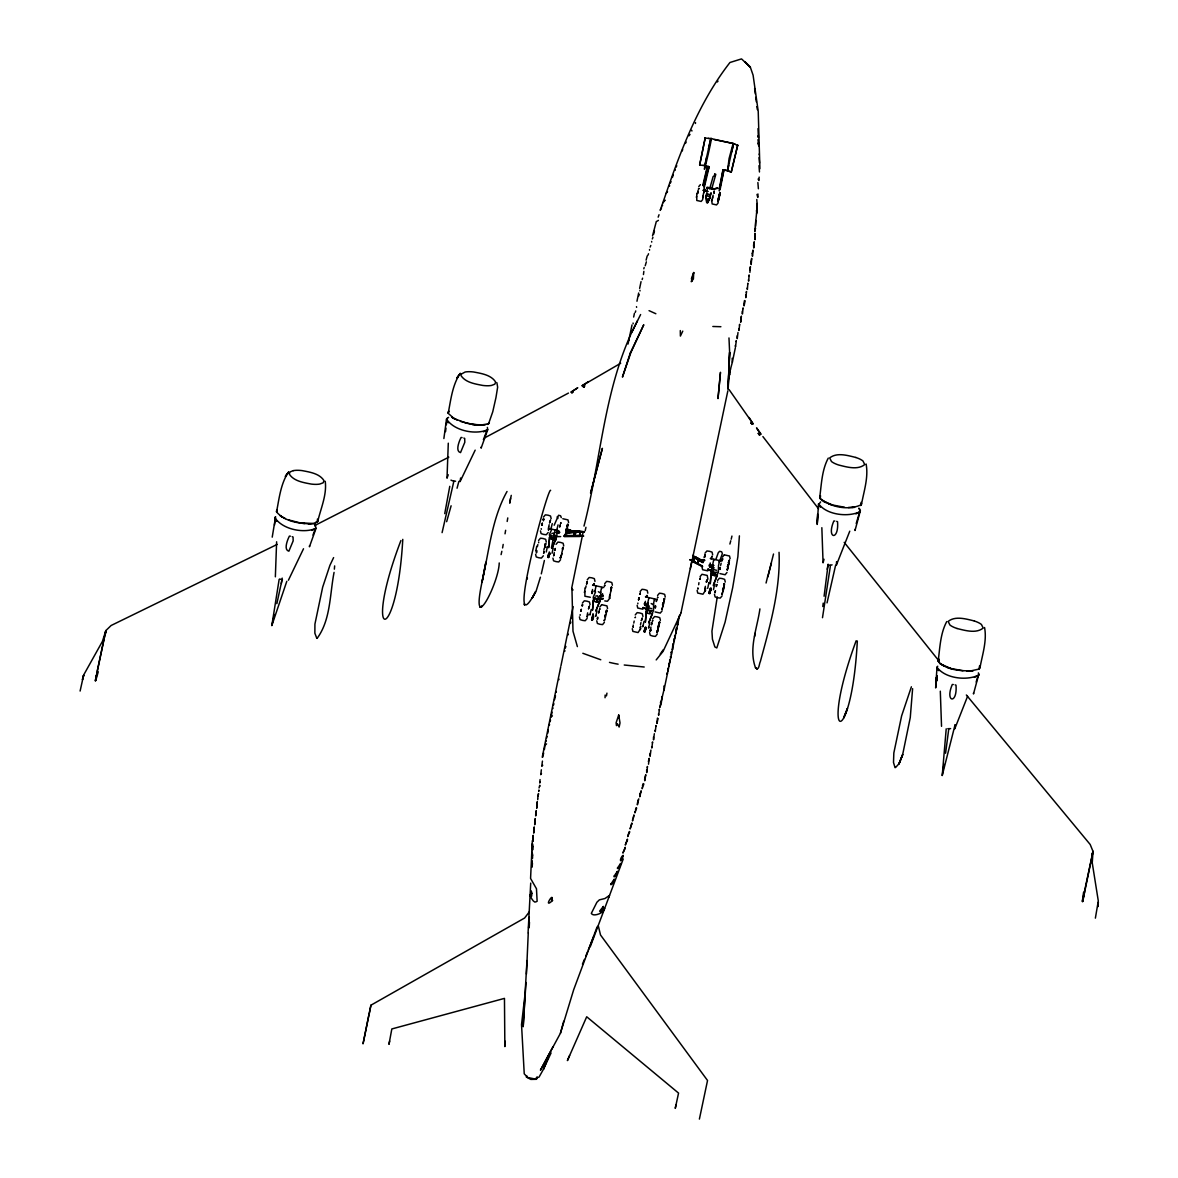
<?xml version="1.0" encoding="UTF-8"?>
<svg xmlns="http://www.w3.org/2000/svg" width="1178" height="1178" viewBox="0 0 1178 1178"><rect width="100%" height="100%" fill="white"/><g stroke="black" fill="none" stroke-linecap="round" stroke-linejoin="round"><path stroke-width="1.5" d="M633.234 627.211L633.087 626.549M697.965 588.971L697.965 588.22M719.949 192.559L719.036 197.816M272.221 537.153L275.608 516.715L274.886 517.657C282.19 529.29 303.585 533.84 316.057 528.318L314.688 524.711L315.719 525.992M448.582 417.351L446.536 419.059C453.854 430.692 475.235 435.227 487.721 429.72L487.368 427.393M818.519 504.802L820.595 501.916M866.11 464.014C868.642 477.458 863.842 491.359 861.442 504.611C849.029 510.854 829.71 507.35 819.682 497.808C821.478 484.526 821.802 470.007 828.281 458.095M978.373 672.844L978.741 675.068C966.608 681.09 944.874 678.41 936.996 667.204L937.732 666.218M966.74 671.004L973.072 670.797C961.322 671.033 946.449 670.488 938.144 661.3C939.941 648.033 940.265 633.514 946.744 621.586M274.886 517.628L276.712 521.339M447.272 418.102L446.536 420.163L448.376 422.74M551.51 899.963C554.175 891.142 542.484 909.858 552.688 900.404M756.983 194.429L757.793 197.433L757.969 193.987M504.964 1041.087L504.861 1046.609L504.464 998.384L391.832 1028.954L388.961 1044.341L389.682 1041.102M402.773 539.362C396.839 647.502 361.528 643.762 400.903 540.555M556.988 530.556L556.87 536.27L554.985 539.877L552.335 539.347M718.477 566.677L718.359 572.375L716.474 575.983L713.853 575.468L711.232 574.805L710.908 570.712L713.235 565.499M819.682 497.808L820.448 495.761L820.271 498.971M938.144 661.3L938.91 659.253L938.733 662.478M618.7 715.031L620.011 722.924L619.142 727.047L617.375 723.704L616.492 725.604L616.094 722.865L618.7 715.031L618.848 718.227M728.078 389.344L729.638 352.458L728.019 388.755M598.807 598.822L597.982 598.395L602.738 599.249M728.284 386.752L729.638 352.458M276.624 541.777L275.357 576.822M448.288 443.178L447.007 478.209L448.229 474.763M526.433 974.044L528.245 933.315M545.959 741.522L546.018 740.653M549.419 724.264L549.522 724.926M551.083 716.931L552.084 712.16M552.835 707.875L552.938 708.538M556.252 691.486L556.355 692.149M558.843 678.999L558.961 679.662M564.792 650.506L564.895 651.169M568.208 634.117L568.326 634.78M571.624 617.728L571.742 618.391M633.072 323.037L633.19 323.714M636.488 306.648L636.606 307.325M639.904 290.259L640.022 290.937M817.282 523.356L817.694 514.02L817.208 524.446L818.533 503.698C826.411 514.919 848.101 517.554 860.279 511.591L858.88 508.145L859.911 509.352M937.099 675.76L936.863 680.972L937.07 676.408M528.068 932.799L530.718 883.088M529.82 894.956C530.689 897.209 534.149 903.953 536.226 901.73L537.124 901.244L536.476 888.772L530.571 878.449L532.323 840.636M529.202 927.616L529.452 922.286M936.157 677.527L935.671 687.952L936.996 667.204L936.996 668.279M936.922 679.883L937.07 676.776M697.891 559.609L698.775 560.257L697.906 563.069L697.847 559.786L697.906 563.069L697.258 562.598L698.098 563.467L697.214 562.819M828.384 564.925L830.313 565.337L830.137 567.59L822.494 617.699M525.962 982.496L523.194 1026.73L526.978 960.571M955.049 724.853L942.238 775.463L946.214 728.799M855.095 529.408L855.022 530.498L860.411 510.501M973.558 692.9L973.484 693.989L978.874 674.007M709.907 198.081L707.654 202.749L706.667 202.528L707.05 198.773L706.815 202.336L707.728 202.498L710.113 197.374M545.591 543.603L545.002 547.652L545.62 543.5L544.737 546.091M528.598 927.955L529.29 917.25M558.505 533.251L558.77 531.131L558.475 533.354M635.487 617.154L635.31 617.213M650.285 631.055L650.933 627.049M657.619 597.761L657.692 596.966L657.633 597.717M698.981 188.465L698.495 188.716M722.232 560.787L722.541 558.74L722.099 559.712M309.519 545.65L309.446 546.783L316.057 528.318L311.802 530.424M481.184 447.051L481.11 448.17L487.721 429.72L483.451 431.825M755.554 228.149L754.774 231.536L757.218 206.444M543.618 519.66L543.249 519.91M562.775 548.374L562.407 548.624M567.649 525.035L567.281 525.285M606.596 611.014L606.214 611.264M609.748 597.452L609.703 598.233L609.217 597.437M635.413 617.449L635.045 617.714M659.444 622.823L659.062 623.088M664.304 599.484L663.936 599.735M698.922 188.73L698.598 188.936M719.846 193.442L719.537 193.648M700.292 579.12L699.909 579.37M729.182 561.155L728.402 562.878M1095.378 918.148L1098.294 900.949L1092.242 862.811L1093.022 851.414L1090.18 844.479L966.343 694.976M756.924 208.962L757.292 203.514M538.655 542.764L538.699 542.013M541.217 528.642L541.306 529.261M543.514 519.41L543.573 518.673L543.132 519.645M560.478 557.15L560.345 558.195L560.816 555.972M565.455 534.061C565.749 535.578 568.841 522.605 567.325 525.02M580.106 615.372L580.165 614.621M582.462 605.404L582.521 604.653L582.079 605.639M604.402 620.04L604.167 620.85L604.27 620.114M637.813 603.828L637.872 603.092M640.184 593.859L640.228 593.123L639.787 594.095M650.271 631.143L650.565 628.919M657.147 631.599L657 632.66L657.368 630.245M662.007 608.26L661.874 609.306L661.977 608.584M698.819 188.524L698.642 188.716M697.877 588.102L697.965 588.72M700.174 578.884L700.233 578.133L699.791 579.105M712.013 556.281L711.129 558.858L711.865 556.443M722.512 559.388L722.556 558.637L722.114 559.638M722.011 593.27C722.526 596.259 725.854 578.31 723.704 586.143M759.147 177.098L758.897 180.528L758.102 179.027M756.674 213.689L757.13 207.446M640.331 629.553L640.39 628.728M711.615 200.113L712.175 203.941L716.533 204.913L718.153 202.984M705.269 590.384L705.195 591.209L704.724 590.384M836.586 561.626L836.321 565.278L849.765 531.175M955.049 725.118L954.784 728.784L967.58 696.316M548.698 547.741L549.566 537.345L548.698 547.152M592.519 610.381L593.373 599.985L592.505 609.792M645.397 622.205L646.266 611.809L645.382 621.616M710.26 583.861L711.129 573.48L710.26 583.272M549.316 551.967L547.799 557.341L548.58 557.503L550.008 553.13M593.049 615.608L593.535 616.992L592.387 620.158L591.621 619.981L593.123 614.607M711.276 588.19L709.774 593.55L708.994 593.388L710.511 588.013M948.746 729.064L945.581 753.257M575.777 532.485L574.29 535.43C573.318 531.234 577.912 531.72 574.29 535.43L575.203 535.313M552.261 523.592L550.965 528.996L551.275 528.171M553.189 548.226L552.055 553.277M558.048 524.887L556.752 530.291L557.061 529.467M591.209 609.571L589.913 614.99L590.207 614.165M596.996 610.867L595.7 616.285L596.009 615.461M644.057 621.38L642.761 626.799L643.055 625.974M649.844 622.676L648.548 628.095L648.857 627.27M713.485 589.677L714.722 583.935L714.634 584.818M334.066 572.39C329.752 594.301 330.782 619.981 317.073 638.402M334.361 569.151L334.655 565.911M105.549 633.793L105.843 630.613L111.13 625.489L277.213 544.398M525.02 994.379L521.53 1024.536L524.239 1073.835L527.759 1077.502L535.74 1079.151L536.314 1078.017M646.663 769.794L646.707 772.635L647.502 766.48L647.178 767.29M650.079 753.405L650.123 756.247L650.919 750.091M653.495 737.016L653.54 739.858L654.335 733.703M668.868 663.258L668.957 666.115L669.148 665.275M674.007 638.682L674.081 641.524L674.272 640.685M677.424 622.293L677.512 625.135L677.689 624.296M737.163 335.789L737.237 338.646L738.002 332.49M742.287 311.213L742.376 314.055L743.127 307.9L742.803 308.71M743.951 303.379L744.511 300.523M745.703 294.824L745.792 297.666L746.543 291.511L746.219 292.321M691.707 130.316L691.942 131.008M695.447 123.454L695.535 122.6M1097.984 905.455L1098.323 902.348L1097.763 906.53M443.87 438.54L446.55 419.029M649.505 249.53L649.549 250.192M651.655 241.431L651.699 242.094M653.702 234.186L654.453 230.859M317.383 519.13L317.736 521.456L313.451 523.592M861.574 503.507L860.617 505.539L861.103 502.358M979.566 665.85L979.08 669.06L970.348 671.004M274.503 525.093L275.107 519.925M317.869 520.352L315.513 523.091M445.549 431.649L445.961 428.203M446.359 424.757L446.771 421.312M980.022 667.013L979.08 669.03L979.905 668.103C982.305 654.85 987.105 640.965 984.572 627.521M540.054 779.586L539.76 783.017L540.26 781.809M542.764 757.086L543.647 752.978M594.065 584.98L594.242 583.552M646.913 596.79L647.09 595.361L646.899 596.848M1097.793 906.692L1098.323 902.348M594.051 585.039L594.227 583.596M717.932 201.114L718.845 196.461C715.782 212.732 722.173 185.756 719.257 194.753M704.871 556.973L705.048 555.53M822.789 606.523L823.231 603.092M824.099 596.245L828.134 564.188L827.177 569.254M286.799 581.314L271.838 625.518L279.157 579.326M96.449 675.23L95.683 680.796L98.23 671.887M460.598 477.988L460.068 481.625L475.176 450.143M565.322 534.12L565.219 534.856L565.661 533.855M721.981 593.594L721.878 594.316L722.32 593.329M507.026 491.491C491.859 518.57 489.12 550.892 482.273 580.813C469.654 639.58 498.839 583.508 499.222 562.951M547.799 557.341L548.536 554.072M548.58 557.503L549.316 554.234M591.621 619.981L593.064 613.635M592.387 620.158L593.123 616.889M644.13 631.717L645.559 627.344L646.339 627.506L644.911 631.894L644.13 631.717L644.867 628.448M644.911 631.894L645.647 628.625M708.994 593.388L709.745 590.119M709.774 593.55L710.511 590.281M547.328 547.402L547.402 546.518L546.268 551.981M669.502 185.388L669.575 186.05M675.112 170.368L675.23 169.514M706.874 192.632L705.843 196.8L706.093 196.108M708.847 583.522L708.935 582.639L707.698 588.382M713.721 560.183L713.794 559.3L712.661 564.748M719.508 561.479L719.581 560.595L718.447 566.044M605.05 697.744L605.153 695.035M691.987 280.82L692.208 279.348L691.339 281.763L693.709 272.545L693.4 278.995L691.987 280.82L691.457 278.553L693.709 272.545M749.768 269.998L750.415 266.655L749.9 272.398M942.238 775.463L943.961 764.286M550.641 490.372C547.755 486.367 503.566 651.758 535.607 591.754L532.103 598.247L536.24 590.708L540.408 577.22M105.608 632.66L105.843 630.613L97.318 670.621M276.859 603.681L281.704 581.225M453.898 481.066L442.089 532.633M281.351 583.508L282.205 578.104M702.868 196.476L702.677 197.668L703.59 193.015M510.53 498.309L509.735 503.168L511.252 495.364M536.579 550.553L536.432 552.6M536.667 550.641L536.564 552.762M543.456 520.823L543.706 519.351M553.91 554.47L553.675 555.898L554.293 552.526M562.554 549.728L562.907 547.372L562.451 548.374M567.428 526.389L567.767 524.033L567.045 526.669M592.151 591.43L591.916 592.858L592.534 589.486M606.375 612.369L606.714 610.013L606.272 611.014M611.544 587.366L610.837 590.841L611.294 588.838M633.234 625.003L633.101 627.049M657.25 631.85L657.471 630.421M657.913 629.877L659.562 621.822L659.12 622.823M664.083 600.839L664.436 598.483L663.98 599.484M709.627 566.338L710.246 562.966M724.087 585.849L724.352 583.817L723.94 584.744M724.146 585.657L724.426 583.493L723.984 584.494M727.533 170.722L723.822 169.985L727.606 170.56L729.079 158.559L733.114 143.51L735.293 144.408M727.813 169.014L733.585 143.539L714.28 139.622M720.141 189.393L723.837 170.839L723.012 169.75L719.316 191.013M606.464 695.933L606.95 693.135M502.594 547.947L503.197 544.413M505.023 533.825L505.642 530.291M507.173 521.456L507.777 517.922M723.012 169.75L719.331 188.303M723.454 169.927L722.114 177.731L723.896 169.809M637.607 802.174L637.357 804.839L638.785 798.846M708.479 138.415L711.173 138.606C713.235 134.13 698.952 194.341 706.726 156.998M601.678 588.602C602.459 583.861 599.749 594.861 600.868 592.122M710.908 194.031L711.07 192.78L710.025 197.609M654.526 600.412C655.307 595.656 652.583 606.729 653.716 603.931M699.644 165.038L705.18 138.003L699.644 165.038L703.428 165.435M1083.583 892.276L1082.317 901.479L1093.022 851.414L1092.492 853.402M681.031 612.634L691.957 560.375M529.275 911.89L524.608 918.03L370.923 1005.202L369.008 1014.862M527.17 579.09L527.405 577.897M759.471 171.988L758.985 165.656M758.382 188.76L757.881 182.561M835.585 565.381L827.03 602.886M482.067 581.991L485.881 562.201L482.273 580.813M542.013 525.285L542.395 523.268M560.699 666.969L542.219 757.263M628.816 340.398L629.037 339.19M580.945 611.264L581.343 609.247L580.769 611.294M697.553 193.457L697.877 191.764M633.793 623.074L634.191 621.056M638.667 599.735L639.05 597.717L638.579 599.808M660.46 702.309L660.976 704.4L659.783 707.404L664.363 688.143L663.847 686.052M676.835 628.33L676.496 629.994M679.264 616.712L679.397 616.109M728.946 378.55L728.799 374.53M728.578 376.238L732.333 362.294L732.186 358.274M745.114 300.861L744.084 305.868L743.833 304.498M698.672 584.744L698.937 582.683M703.929 559.388L703.354 561.42L692.649 555.383M754.583 636.621L755.26 633.087M535.813 550.803L536.756 546.268M584.921 587.969L584.906 596.23L590.325 597.246M696.787 193.501L696.772 200.466L701.146 201.438L702.765 199.494M719.434 196.049L719.758 194.429M659.282 623.987L657.191 632.601L657.942 630.083M664.142 600.647L662.802 606.744M728.637 564.247L729.447 560.242L728.578 562.789M729.108 562.392L728.269 566.382M1084.555 891.908L1082.641 901.73L1093.022 851.414L1092.05 854.448M548.315 528.848L548.712 526.846M587.262 614.842L587.66 612.84M712.41 198.611L713.132 195.136M712.425 198.552L712.734 196.947M718.241 199.848L718.933 196.49M644.97 603.298L645.382 601.295M704.974 588.323L705.372 586.32M541.35 769.794L540.761 774.668L541.497 773.504M539.053 787.935L539.745 785.27L539.907 786.182M538.037 796.299L538.508 793.56L537.683 798.478M611.676 587.498L609.644 596.466M659.371 624.075L659.709 621.91L659.268 622.882M664.23 600.736L664.583 598.571L663.7 601.133M444.739 513.623L449.775 486.323M583.994 526.08C600.486 461.953 603.681 393.599 631.555 332.741L637.416 320.828M544.854 746.351L544.398 749.517M759.913 608.908C757.233 628.183 748.413 648.725 755.554 667.897C759.236 671.548 759.147 663.17 760.355 661.535C769.956 626.107 780.646 589.191 779.041 552.32M560.934 665.82L573.112 606.641M667.955 670.974L668.014 668.147L667.69 668.957M669.664 662.772L669.722 659.96M671.372 654.585L671.431 651.758L671.107 652.568M673.08 646.383L673.139 643.571M674.788 638.196L674.847 635.369L674.523 636.179M678.204 621.807L678.263 618.98L677.939 619.79M585.23 530.718L585.937 527.288M690.396 568.635L727.857 390.787M717.255 596.937L711.939 631.172L712.425 639.183L714.869 646.958L716.813 647.944L725.103 622.102L732.701 587.557L737.87 556.679L739.401 535.857M675.936 1105.126L675.259 1108.38L678.557 1093.096L586.703 1016.776L567.413 1060.598L569.563 1055.547M80.104 691.059L83.579 675.392L82.548 679.456M368.861 1015.038L363.03 1043.855L370.923 1005.202M551.437 547.755L555.177 529.805M574.29 535.43L574.54 532.662M574.893 535.357L575.482 532.544M583.522 536.226L578.236 535.622L582.33 535.283M568.518 531.823L579.223 530.91L584.435 531.808M579.164 531.16L580.459 531.808L579.591 535.946L583.581 535.916M579.767 532.986L579.959 536.491L564.174 536.564M566.662 532.912L580.931 531.779L566.736 532.706M628.021 344.064L632.012 324.937M633.661 317.044L634.427 313.363M636.959 301.244L638.667 292.998M639.639 288.374L641.038 281.66M548.226 729.962L547.814 733.128M554.543 699.673L555.501 695.771M643.851 271.382L643.438 274.548M655.292 607.627L655.439 605.58L655.13 607.804L655.601 606.729M648.371 761.592L649.211 758.293L648.504 764.213M657.442 718.124L656.956 723.469L658.046 718.462M672.815 644.366L672.373 649.726L672.564 648.887M676.231 627.977L675.789 633.337L675.981 632.498M741.095 316.911L740.667 322.257L741.418 316.102M663.994 690.072L679.603 615.211M732.333 362.294L735.366 347.76M694.505 558.637L692.841 561.729L702.648 566.736M703.325 561.656C695.491 555.515 687.201 554.44 702.706 562.554M697.479 562.775L698.068 559.948M697.906 563.069L698.731 560.433M537.404 546.563L537.831 544.575M697.877 191.719L697.479 193.516L698.142 190.056M670.856 657.074L670.665 657.913L670.429 656.544M667.425 673.463L667.249 674.302L667.013 672.933M699.393 1119.1L707.536 1080.491L600.53 935.008L598.306 925.893M541.821 525.3L542.278 523.223M548.698 526.905L549.169 524.755M543.824 550.259L544.31 548.109M566.515 528.642L565.941 530.718L566.412 528.627M585.628 587.955L586.084 585.864M604.888 616.712L605.463 614.621L604.874 616.609M708.523 148.722L710.805 138.444L704.753 165.627L708.464 166.363L706.682 174.27L709.171 166.658L704.017 188.642M703.943 186.816L706.756 174.108M714.354 176.067L714.781 174.108M714.428 175.905L714.855 173.946M719.375 190.262L722.188 177.569M731.744 151.962L733.217 145.218M638.476 599.764L638.932 597.673M640.493 624.708L640.965 622.558M663.067 603.048L662.596 605.183L663.17 603.092M657.854 628.522L658.841 624.473M720.671 565.366L721.142 563.217M727.474 566.839L728.048 564.763L727.459 566.751M723.174 588.102L722.6 590.193L723.086 588.102M566.574 530.203L567.016 528.186M561.715 553.542L563.055 547.461L562.613 548.433M702.78 185.506L707.139 167.114L708.714 166.628M703.251 185.535L707.61 167.143L709.171 166.658M663.243 604.653L663.685 602.65M723.778 587.586L722.777 591.547M501.092 554.617L501.843 551.289M759.913 168.763L758.22 111.292L753.095 75.186L750.327 67.161L741.522 58.9L729.962 62.493C699.938 101.013 681.782 147.559 666.085 193.428L660.195 210.376L661.594 207.726M727.916 169.028L728.74 165.48M97.494 671.136L95.285 680.884L105.843 630.613L102.412 641.421L84.153 674.111L82.769 678.381M662.448 205.06L662.492 205.708M728.549 564.306L729.3 560.154L728.431 562.686M541.306 573.863L544.383 560.492M599.985 599.381C597.29 608.025 603.239 596.79 596.701 598.66M646.089 613.267L646.869 609.865L646.207 613.65M583.036 532.574L571.683 588.175L572.817 590.266L571.934 588.44L572.994 631.217L577.382 646.604M271.838 625.518L274.4 614.533M549.081 555.81L549.728 553.012M592.887 618.45L593.55 615.652M644.646 630.009L645.294 627.211M709.509 591.68L710.157 588.882M731.199 539.2L731.95 536.064M566.147 532.294L566.633 530.262M561.273 555.633L561.773 553.601M561.405 555.589L561.877 553.616M719.036 197.86L718.006 201.629M658.207 626.431L658.664 624.546M663.405 604.712L662.051 609.247L662.316 608.319M766.068 583.022L767.761 576.057M773.519 554.013L767.747 576.97L771.413 563.055M662.581 605.08L663.081 603.092M731.258 172.106L737.664 145.277L731.258 172.106L727.12 170.53M597.084 926.924L573.686 989.711L560.433 1033.239L540.437 1070.213L553.027 1046.668M590.796 492.61L602.4 448.317L590.517 493.022M643.806 268.805L644.16 267.509M646.104 260.147L647.223 255.906M652.524 235.836L656.352 221.376M645.22 265.727L646.369 261.855M457.049 488.222L458.875 481.404M546.533 738.15L547.107 736.53M633.293 818.254L633.955 814.926L632.542 820.919L632.571 819.711M635.472 810.169L636.135 807.71M554.75 550.435L555.28 548.477L554.75 550.42M656.809 599.587L656.279 601.546L656.809 599.558M548.477 530.012L548.919 528.436L548.492 529.938M586.511 583.876L587.248 581.417M586.659 584.023L587.351 581.711M593.418 585.378L593.845 583.802L593.418 585.422M703.958 191.322L704.694 189.143L704.179 192.647L704.68 189.231L703.943 191.351M610.69 589.398L611.588 586.865M719.198 194.885L719.949 192.765M605.993 612.663C608.363 604.874 604.27 622.661 604.609 619.849M641.392 620.541L642.275 617.964L641.392 620.57M640.272 627.815L640.714 626.24L640.287 627.741M704.223 557.356L705.107 554.794L704.4 557.312M706.697 580.621L706.27 582.212L706.991 579.782M705.151 589.486L705.578 587.896L705.151 589.412M729.889 544.045L730.758 540.805M727.371 569.946L728.166 566.382L727.253 569.681M824.026 559.27L823.069 562.804L821.846 527.685M544.737 546.121L545.458 543.662M586.688 583.832L587.115 582.3M610.705 589.206L611.132 587.66M609.527 596.201L609.939 594.728M718.654 199.406L718.065 201.35M560.433 1033.239L563.717 1021.238M709.716 566.957L710.452 564.527L709.701 567.045M709.716 188.701L713.146 176.479M711.645 189.231L715.812 174.315M446.653 521.692L451.115 505.789M82.386 679.573L83.579 675.392M595.081 590.826L594.787 591.65L596.097 585.922M647.929 602.635L647.62 603.46L648.945 597.732M856.215 523.503L859.189 513.549M976.164 682.018L977.652 677.055M637.872 801.246L638.358 799.626M642.452 786.006L643.188 783.547M644.852 777.966L645.794 774.682L644.764 780.778L644.602 779.424M609.482 596.51L609.954 594.934M727.194 569.975L727.68 568.414M642.143 279.569L642.57 278.155M638.726 295.958L639.153 294.544M635.295 312.347L635.737 310.933M570.432 623.427L570.874 622.013M565.307 648.018L565.896 646.398M553.351 705.372L553.94 703.752M549.935 721.761L550.524 720.141M545.178 745.144L546.563 743.907M748.884 275.77L749.149 274.945L748.648 281.159L748.398 279.79M747.618 284.06L747.868 283.235L747.367 289.449L747.132 288.08M587.145 616.83L587.866 614.386L587.115 616.919M650.433 630.981L650.727 630.083M560.566 523.592L561.008 522.62L560.581 523.518M560.802 557.209L560.492 558.107L560.964 557.165M696.301 197.256L696.596 196.402M711.983 199.892L711.571 200.82L712.351 200.289M584.332 592.416L584.671 591.415M599.514 609.571L599.955 608.599L599.528 609.512M640.832 628.448L638.064 632.557L632.88 631.393L632.262 628.699M655.277 607.715L655.586 606.803M650.403 631.055L650.712 630.156M705.696 590.119L702.942 594.213L697.744 593.064L697.126 590.369M543.294 519.645L543.603 518.732M560.846 556.899L560.433 557.842M582.241 605.639L582.55 604.712M639.963 594.11L640.272 593.182M657.515 631.364L657.088 632.291M699.953 579.12L700.277 578.192M722.379 593.02L721.952 593.962M582.197 605.904L582.492 605.05M611.087 587.925L611.382 587.086M639.904 594.36L640.199 593.521M704.783 556.031L705.062 555.191M658.178 217.164L659.032 214.735M652.303 238.957L652.951 237.367M650.168 247.056L650.801 245.466M648.018 255.155L648.518 253.756M554.175 525.211L558.534 515.287L560.581 515.743L561.288 517.613M715.841 559.521L718.271 552.718L719.611 551.304L721.672 551.76L722.35 553.631L719.302 562.142M672.373 177.451L673.242 175.036M608.938 897.062L609.468 895.457L604.962 898.505L599.352 899.874L596.893 902.274L591.327 913.362L592.063 914.216C594.492 916.381 603.931 913.141 604.653 908.429M590.266 946.714L623.221 859.042M312.965 535.062L314.82 530.203M483.392 439.689L486.485 431.604M552.276 547.947L555.839 538.758L551.952 548.462M596.097 610.602L599.661 601.398L595.759 611.102M648.975 622.411L652.538 613.208L648.651 622.926M713.25 585.613L717.417 574.879L713.515 584.597M548.948 1055.488L543.47 1069.212L539.009 1077.148M546.783 1060.833L543.47 1069.212L551.098 1052.896M739.386 325.099L739.71 324.289L738.945 330.444L738.709 329.074M735.97 341.487L736.294 340.678L735.528 346.833L735.293 345.463M730.095 369.671L730.419 368.861L729.653 375.016L729.418 373.647M661.741 697.45L662.065 696.64L661.314 702.795L661.064 701.425M659.15 709.936L659.459 709.127L658.664 715.267L658.473 713.897M655.734 726.325L656.043 725.515L655.248 731.656L655.056 730.286M652.303 742.714L652.627 741.904L651.832 748.045L651.64 746.675M588.352 949.836L593.624 936.643M582.447 964.149L584.421 959.378M585.731 956.197L587.704 951.426M663.302 202.631L663.965 201.261M856.141 640.758C817.709 745.35 851.635 750.887 857.319 640.979M911.389 686.803L901.626 715.871L893.837 752.933L893.498 762.446L895.044 767.673M551.731 529.378L549.404 534.606L549.964 538.184M595.553 592.019L593.226 597.246L593.786 600.824M648.356 603.828L646.03 609.041L646.589 612.634M596.142 602.002L599.028 602.002M651.846 613.797L653.495 610.719L653.613 605.006L651.198 603.534M288.404 580.224L303.512 548.757M681.09 612.854L663.081 651.36L656.19 659.916M333.61 557.592L329.899 565.381L322.669 587.189L314.924 624.09L314.865 633.204L316.676 637.99M682.769 331.121L680.398 336.083L680.295 330.562M681.826 151.226L682.71 149.665M676.113 167.099L676.776 165.73M670.385 182.973L671.048 181.603M688.997 135.779L690.014 134.395M631.806 332.211L640.611 314.541M536.623 1077.414L537.639 1077.737L536.638 1077.782M598.807 602.518L600.677 598.91L600.809 593.197L598.35 591.724M685.375 143.436L686.185 142.111M588.47 381.584L582.109 385.692L620.673 363.266M609.851 598.13L607.421 601.281L604.756 600.913M647.532 609.983L646.869 613.164L650.138 613.9L650.801 610.719L642.687 607.568M652.082 610.351L649.328 612.059M716.946 572.022L714.207 573.73M660.24 654.099L663.273 649.741M287.903 472.938C280.644 484.349 279.098 498.809 276.55 511.929C285.091 522.001 300.788 524.092 313.466 523.562L300.994 523.12L288.772 519.954M459.567 374.324C452.308 385.751 450.762 400.196 448.2 413.316L454.031 418.529L466.414 423.211L479.902 425.229L488.575 423.756L492.743 411.814L495.938 397.693L497.646 387.179L496.895 382.717M666.085 193.428L667.528 191.734M560.61 559.668L558.74 561.98L556.075 561.611L553.557 560.816L552.938 558.136M604.417 622.308L602.562 624.62L599.882 624.266L597.379 623.456L596.76 620.777M662.139 610.778L660.269 613.09L655.086 611.927M657.265 634.117L655.41 636.429L652.73 636.076L650.227 635.266L649.608 632.586M727.003 572.434L725.147 574.746L719.949 573.598M722.143 595.788L720.273 598.1L717.608 597.732L715.09 596.937L714.472 594.257M819.726 496.733L820.448 495.791M938.189 660.225L938.91 659.282M717.358 81.974L718.02 81.105M698.76 186.595L700.38 184.651M543.441 517.127L545.355 514.83L548.035 515.184L550.538 515.993L551.157 518.718M538.567 540.466L540.496 538.169L543.161 538.523L545.679 539.333L546.283 542.071M548.197 532.456L546.268 534.753L543.647 534.414L541.085 533.59L540.466 530.91M543.323 555.795L541.409 558.092L538.788 557.754L536.226 556.944L535.607 554.249M556.016 544.369L557.93 542.071L560.551 542.425L563.128 543.235L563.732 545.929M587.248 579.767L589.177 577.47L591.842 577.824L594.36 578.634L594.964 581.372M582.388 603.121L584.303 600.809L586.983 601.178L589.486 601.973L590.09 604.712M604.697 583.67L606.626 581.372L609.232 581.711L611.809 582.536L612.413 585.23M587.145 618.435L585.216 620.747L582.595 620.394L580.032 619.584L579.414 616.889M599.838 607.023L601.516 604.874M640.096 591.577L642.025 589.28L644.69 589.633L647.208 590.443L647.812 593.182M635.236 614.931L637.151 612.619L639.831 612.987L642.334 613.782L642.938 616.521M657.545 595.479L659.459 593.182L662.08 593.535L664.657 594.345L665.261 597.04M652.686 618.833L654.6 616.521L657.221 616.874L659.783 617.684L660.402 620.379M704.974 553.248L706.888 550.951L709.554 551.304L712.072 552.114L712.675 554.838M700.1 576.587L702.014 574.29L707.212 575.453L707.919 579.178M722.423 557.15L724.102 555M717.549 580.489L719.463 578.192L722.085 578.545L724.647 579.355L725.265 582.05M895.604 767.467L899.167 763.55L902.642 754.656L910.27 717.564L912.611 688.674M860.279 511.561L855.964 513.902M978.741 675.068L974.427 677.394M488.575 423.756L489.385 422.843L487.177 424.478M316.882 522.355L317.736 521.427C320.784 508.425 326.983 494.878 325.246 481.316M664.156 201.085L665.32 200.245M657.236 221.169L658.414 220.345M551.23 716.739L552.408 715.915M542.749 765.214L541.762 766.304L542.44 761.091M539.023 790.099L538.744 791.366L538.744 790.482M950.602 728.608L947.789 728.696M715.561 188.259L717.976 188.421M715.164 189.202L717.52 187.817M717.564 582.065L717.535 582.153M643.88 783.915L642.187 788.745L642.201 787.449M636.65 808.02L634.942 812.879L634.957 811.568M448.789 457.182L314.688 525.55M484.791 437.789L568.444 393.084M582.182 385.869L585.01 385.898M537.021 1077.517L537.728 1077.296L536.579 1077.502M293.469 470.596L290.127 471.877L289.243 473.998C293.69 481.169 303.526 482.582 311.213 484.07A17.611 5.875 14 0 0 319.753 484.055L323.155 482.803L324.009 480.668C319.562 473.497 309.726 472.084 302.039 470.596A17.611 5.875 14 0 0 293.499 470.611M551.849 533.457L553.601 533.148L555.456 535.916L552.673 537.61M595.656 596.097L597.423 595.788L599.263 598.557L596.495 600.25M709.671 187.979L711.217 187.714L708.228 187.876M455.621 481.198L454.119 481.228M460.421 421.356L472.643 424.522L485.115 424.964M851.885 507.512L854.61 507.306L848.278 507.527M583.154 535.696L565.528 536.078M556.119 532.412L559.668 532.176M566.78 531.72L579.223 530.91M556.075 532.603L559.624 532.382M572.523 531.838L584.391 532.044M566.235 532.692L583.964 531.823M599.396 596.009L602.945 595.788M599.823 596.215L603.372 595.994M751.829 424.389L752.86 423.727M759.28 434.77L761.017 434.019L756.541 427.879L760.59 434.314L758.264 433.357M759.147 434.873L760.355 434.608L758.205 433.578M711.173 138.606L733.114 143.51M479.902 425.229L482.641 425.199M308.253 523.827L310.977 523.798M564.247 535.43L567.767 535.401M564.718 535.666L578.766 535.534M564.203 536.314L580.018 536.167M599.735 598.38L603.254 598.35M599.234 599.042L602.753 598.998M694.946 561.715L689.866 559.918M564.203 535.696L578.236 535.622M555.412 536.623L560.669 536.594M695.874 557.253L693.768 557.268L702.751 561.656M689.925 559.609L702.486 566.073M572.906 391.965L571.33 392.156L572.169 392.937M720.892 326.718L712.837 326.483M572.935 392.2L571.58 392.701M834.819 521.029L833.847 521.015C826.102 538.891 839.104 541.35 837.543 521.707L836.674 521.353M953.282 684.521L952.31 684.506C944.565 702.382 957.567 704.842 956.006 685.213L955.137 684.845M462.056 437.568L461.069 437.509C459.229 440.999 455.061 451.307 460.524 452.602L464.809 442.28L464.706 438.452L463.867 438.069M290.392 536.167L289.405 536.123C287.565 539.598 283.397 549.92 288.875 551.201L293.16 540.893L293.057 537.05L292.203 536.667M830.313 565.337L832.066 564.836M644.204 667.013L624.237 665.01M699.585 559.741L704.694 560.154M700.468 560.389L703.884 560.669M699.761 560.095L703.163 560.375M699.555 559.933L704.65 560.36M700.188 560.404L703.59 560.684M700.439 560.566L703.84 560.861M704.739 138.017L708.92 138.415M703.001 165.435L705.18 165.627M472.614 424.507L476.383 424.993M300.964 523.12L304.734 523.592M562.804 518.732L567.987 519.896L568.606 522.59M724.337 554.853L729.521 556.016L730.139 558.711M707.801 570.874L702.618 569.71L702 567.03M642.938 609.203L637.754 608.039L637.136 605.359M601.752 604.712L606.935 605.875L607.553 608.57M844.493 507.247L832.11 504.906L821.581 500.208M962.956 670.753L950.572 668.412L940.044 663.715L944.108 666.041M710.629 564.925L713.986 565.44M714.398 188.819L707.124 187.184L707.256 190.821M714.192 189.614L706.638 187.92M282.47 579.826L279.79 579.061M710.29 558.505L721.54 561.022M549.007 528.569L558.711 530.733M549.478 537.448L554.278 538.405M711.056 573.583L717.328 574.982M710.437 589L711.203 589.177M548.963 554.175L549.728 554.352M710.157 590.222L710.923 590.399M547.903 556.649L548.668 556.826M709.097 592.696L709.878 592.873M592.578 585.039L603.828 587.557M645.426 596.848L656.676 599.366M592.77 616.816L593.535 616.992M645.294 628.551L646.059 628.728M591.724 619.289L592.49 619.466M644.233 631.025L644.999 631.202M703.237 190.232L707.831 191.322M703.163 190.394L707.772 191.484M750.813 422.976L752.02 423.314M750.754 423.196L751.873 423.506M957.007 628.507C965.15 630.466 976.091 633.852 983.203 628.051L981.436 624.473A17.611 5.787 9 0 0 974.324 620.983M855.891 457.476C847.762 455.503 836.807 452.131 829.695 457.918L831.462 461.511A17.611 5.787 9 0 0 838.574 464.986C846.688 467.003 857.643 470.331 864.74 464.559L862.973 460.966A17.611 5.787 9 0 0 855.861 457.491M974.353 620.968C966.225 619.01 955.27 615.638 948.157 621.424L949.924 625.003A17.611 5.787 9 0 0 957.037 628.492M600.78 659.768L582.83 653.289M453.132 481.066L450.968 480.123M828.679 503.786L832.139 504.92M947.141 667.278L950.602 668.412M728.431 171.031L730.861 171.914M734.881 144.217L738.076 145.468M567.428 529.334L574.113 531.852M567.119 529.378L573.804 531.911M566.515 529.452L573.2 531.985M567.472 529.113L574.157 531.676M567.899 529.923L572.906 531.838M655.851 313.731L649.049 310.653M713.809 189.084L711.144 187.862L712.469 188.598M454.031 418.529L451.881 417.233L457.049 420.001M285.385 518.629L280.231 515.846L282.381 517.127M707.551 569.239L712.454 571.728M823.466 501.43L825.645 502.55M708.538 569.195L711.556 570.756M692.9 561.405L701.97 566.073M708.007 569.195L712.543 571.536M643.674 607.524L646.693 609.085M643.144 607.524L647.679 609.865M709.274 565.175L713.75 567.811M710.201 566.058L713.176 567.811M703.222 562.554L694.298 557.268L693.43 561.405L690.455 559.609M709.185 566.073L713.662 568.709M710.157 566.957L713.132 568.709M644.41 603.504L648.887 606.155M645.338 604.388L648.312 606.155M644.322 604.402L648.784 607.038M645.279 605.286L648.253 607.038L645.294 605.08M709.318 564.969L713.794 567.634M644.454 603.313L648.916 605.963M693.813 557.017L702.736 562.333M710.157 566.751L713.132 568.518M716.607 570.299L713.382 569.578L712.719 572.714M651.743 608.643L648.504 607.922L647.856 611.058M819.122 505.951L820.403 507.173M937.585 669.457L938.866 670.68M938.748 660.681L844.199 542.351M762.888 436.567L818.592 508.852M729.094 389.609L753.14 423.933L749.105 417.498M754.612 88.571L755.334 93.96M756.791 199.509L757.233 205.885L756.88 205.06M756.305 210.847L756.88 211.716M755.628 226.191L755.731 220.477M757.763 136.074L758.426 137.546L757.999 128.638M757.94 139.681L758.794 145.321M758.838 145.969L757.925 143.171M759.088 157.616L759.53 163.05M557.209 516.7L557.886 518.526M755.687 97.376L756.364 101.897M551.937 897.415L551.805 900.905L551.51 900.051M711.851 571.919L710.967 574.938M756.85 106.624L757.38 109.642M594.669 597.526L595.008 599.249M550.862 534.886L551.186 536.594M537.256 801.865L536.741 808.064L537.256 801.865M705.828 195.445L706.667 202.528M706.137 196.417L706.741 202.277M759.206 153.994L759.25 154.642M728.976 337.939L729.668 353.253M940.309 691.177L941.531 726.311M537.742 798.846L537.742 799.715M526.684 1075.838L526.684 1077.134M618.126 664.171A31.629 8.938 11.7 0 1 609.482 662.375M536.108 1078.518A5.272 1.355 11.8 0 1 536.52 1079.298L530.836 1079.416L526.316 1077.016A5.272 1.355 11.8 0 1 527.302 1076.545M531.867 893.351C531.307 903.482 530.085 884.384 531.867 893.351M755.039 238.825L755.01 239.664L755.039 233.377L755.039 238.825M532.397 863.651L532.161 867.082L531.911 860.706L532.397 863.651M532.603 855.11L532.382 858.556L532.161 852.18L532.603 855.11M532.824 846.584L532.589 850.03L532.412 843.669L532.824 846.584M276.58 510.796L276.55 511.9L277.316 509.824L276.58 510.796M448.244 412.197L448.2 413.301L448.98 411.225L448.244 412.197M611.043 883.853L610.984 884.707L612.472 883.721L614.312 879.141L611.043 883.853M614.239 875.99L614.194 876.859L615.638 875.858L617.478 871.264L614.239 875.99M617.449 868.127C617.92 870.365 620.865 864.785 620.659 863.4L617.449 868.127M532.721 838.648L532.898 841.519L533.222 835.276L532.721 838.648M533.737 830.299L533.722 833.111L534.238 826.912L533.737 830.299M534.738 821.95L534.724 824.777L535.239 818.563L534.738 821.95M535.725 813.821C535.445 821.773 537.05 803.573 535.725 813.821M550.465 520.249L549.596 522.737L550.465 520.249M589.412 606.243L588.544 608.731L589.412 606.243M597.496 618.538L597.423 619.333L597.702 617.169L597.496 618.538M602.356 595.199L602.297 595.994L602.576 593.83L602.356 595.199M604.829 585.26L604.402 586.158L604.829 585.26M714.266 191.366L714.045 193.118L714.266 191.366M715.208 592.019L715.134 592.814L715.414 590.649L715.208 592.019M720.067 568.679L720.008 569.475L720.288 567.31L720.067 568.679M751.049 261.707L751.196 264.579L751.697 258.365L751.049 261.707M752.315 253.417L752.462 256.274L752.963 250.075L752.315 253.417M753.596 245.127L753.743 247.984L754.244 241.784L753.596 245.127M460.996 374.251L460.907 375.399C465.354 382.555 475.19 383.969 482.877 385.456A17.611 5.875 14 0 0 491.417 385.456L494.819 384.19L495.658 382.07C491.211 374.898 481.375 373.47 473.689 371.998A17.611 5.875 14 0 0 465.148 372.012L460.996 374.251M720.465 372.454L718.006 398.488L720.465 372.454M707.094 580.371L706.918 581.799L707.08 580.415M603.313 906.5C603.534 907.943 600.677 913.642 599.631 911.124L603.313 906.5M640.037 794.031L639.772 796.814L641.185 790.806L640.037 794.031M592.004 593.491L592.725 591.076L592.004 593.491M702.765 198.14L703.369 196.122L702.765 198.14M556.163 536.741L555.501 540.525L556.163 536.741M623.088 856.244L621.807 860.087C618.862 862.944 621.248 855.994 623.074 855.361L623.088 856.244M625.253 848.16L622.882 853.063L625.253 847.276L625.253 848.16M627.432 840.061L625.297 845.038L627.418 839.178L627.432 840.061M629.612 831.977L627.845 836.189C627.108 838.78 629.553 829.268 629.612 831.977M631.791 823.878L630.127 828.959L631.776 823.01L631.791 823.878M560.154 525.138L559.609 527.096L560.154 525.093M599.087 611.117L598.557 613.09L599.101 611.087M651.935 622.926L651.405 624.9L651.949 622.897M716.813 584.597L716.283 586.556L716.813 584.568M544.045 551.775L543.618 553.365L544.045 551.746M646.693 595.612L646.266 597.187L646.678 595.685M645.573 602.886L644.837 605.374L645.573 602.856M630.201 353.194L622.44 377.107L630.922 352.428L643.777 324.73L630.201 353.194M558.932 532.279L558.637 533.178L558.932 532.353M652.671 620.482L652.362 621.395L652.686 620.394M847.409 708.596L843.698 717.814L847.409 708.596M902.642 754.656L898.961 763.845L902.642 754.656M709.73 197.492L707.595 202.542L709.76 197.565M577.618 387.871L571.256 391.979L577.618 387.871M550.906 535.548L550.244 538.714L553.513 539.45L554.175 536.27L550.906 535.548M594.713 598.188L594.051 601.369L597.32 602.091L597.982 598.925L594.713 598.188M712.395 571.654L711.733 574.835L715.002 575.571L715.664 572.39L712.395 571.654M707.463 193.972L707.05 195.975L709.112 196.431L709.524 194.429L707.463 193.972M286.048 475.426L285.297 476.516L288.728 471.877L286.048 475.426M457.697 376.827L456.946 377.917L460.377 373.279L457.697 376.827M482.111 606.361L480.241 606.861L482.111 606.361M481.684 606.641L480.079 606.861L481.684 606.641M584.185 387.017L583.022 386.649L584.17 387.135M757.101 668.809L755.554 667.897L757.101 668.809M750.327 67.161L745.159 61.978L750.327 67.161M524.446 604.888L524.343 603.799L524.446 604.829"/></g></svg>
